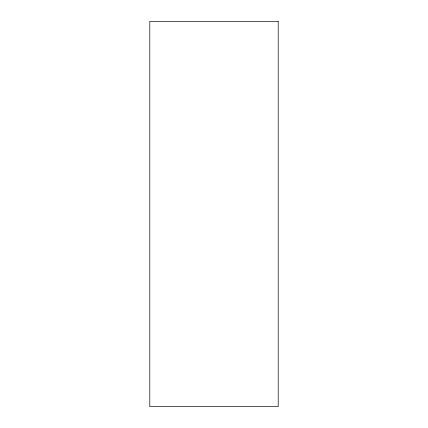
<?xml version="1.0" encoding="UTF-8"?>
<svg xmlns="http://www.w3.org/2000/svg" width="428" height="428" viewBox="0 0 428 428"><rect width="100%" height="100%" fill="white"/><g stroke="black" fill="none" stroke-linecap="round" stroke-linejoin="round"><path stroke-width="0.64" d="M278.2 21.4L149.8 21.4L149.8 406.6L278.2 406.6L278.2 21.4"/></g></svg>
